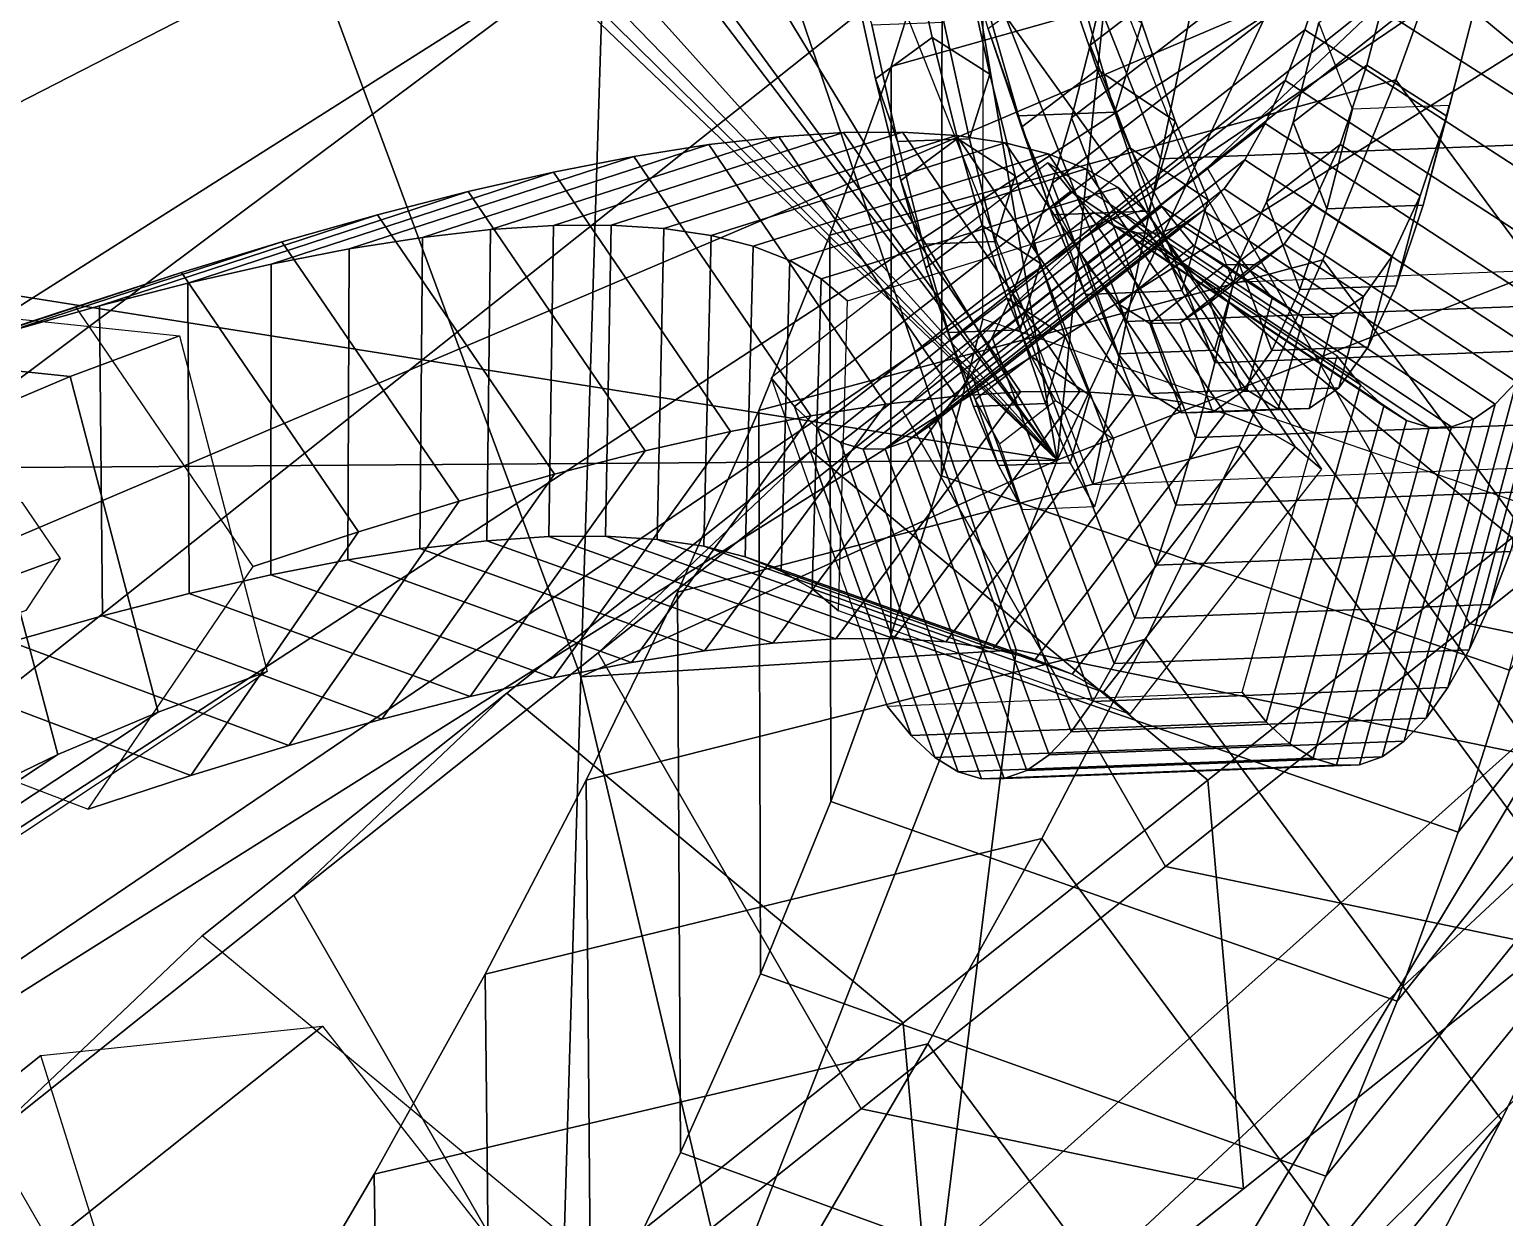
# Model space of a CAD drawing. Header units: metres. Extents: x -366 to 149, y -229 to 234.
# Drawn here: x -107.73 to -101.76, y -56.48 to -51.67 of the extents above; entities that cross this region are included whole.
import ezdxf

# ---------------------------------------------------------------- set-up
doc = ezdxf.new("R2010")
doc.units = ezdxf.units.M

msp = doc.modelspace()

# ---------------------------------------------------------------- linework, layer by layer
at = {"layer": 'coral-li_Intrnd', "color": 3}
for points in [[(-103.9576, -49.1568, 564.6007), (-104.0943, -49.8161, 566.7599), (-103.1521, -52.1915, 566.0944), (-103.0154, -51.5322, 563.9351)], [(-104.0943, -49.8161, 566.7599), (-104.231, -50.4753, 568.9192), (-103.2888, -52.8507, 568.2536), (-103.1521, -52.1915, 566.0944)], [(-100.8687, -50.4283, 428.196), (-102.1008, -51.41, 429.2112), (-102.963, -52.2277, 427.3738), (-101.7309, -51.246, 426.3587)], [(-99.2638, -51.7622, 428.854), (-100.496, -52.7439, 429.8691), (-102.1008, -51.41, 429.2112), (-100.8687, -50.4283, 428.196)], [(-104.231, -50.4753, 568.9192), (-104.3676, -51.1345, 571.0784), (-103.4255, -53.51, 570.4128), (-103.2888, -52.8507, 568.2536)], [(-101.7331, -50.4958, 573.6628), (-101.9452, -51.1701, 575.6642), (-104.2415, -51.818, 575.2019), (-104.0346, -51.1614, 573.2544)], [(-100.2933, -52.4405, 573.1602), (-100.5054, -53.1148, 575.1616), (-101.9452, -51.1701, 575.6642), (-101.7331, -50.4958, 573.6628)], [(-103.8674, -50.5271, 571.2789), (-104.0346, -51.1614, 573.2544), (-104.0385, -53.4753, 572.5111), (-103.8713, -52.8409, 570.5356)], [(-102.2627, -50.5624, 571.3552), (-102.3379, -50.8879, 572.5233), (-103.4359, -51.7321, 572.2175), (-103.3608, -51.4066, 571.0494)], [(-102.3379, -50.8879, 572.5233), (-102.4128, -51.177, 573.6703), (-103.5122, -52.02643, 573.3841), (-103.4359, -51.7321, 572.2175)], [(-101.1449, -51.6435, 572.3895), (-101.2212, -51.9378, 573.5561), (-102.4128, -51.177, 573.6703), (-102.3379, -50.8879, 572.5233)], [(-101.9452, -51.1701, 575.6642), (-102.1993, -51.8717, 577.6511), (-104.4893, -52.5011, 577.1354), (-104.2415, -51.818, 575.2019)], [(-104.0346, -51.1614, 573.2544), (-104.2415, -51.818, 575.2019), (-104.2423, -54.121, 574.4256), (-104.0385, -53.4753, 572.5111)], [(-102.4128, -51.177, 573.6703), (-102.4894, -51.4378, 574.8239), (-103.59, -52.2919, 574.5574), (-103.5122, -52.02643, 573.3841)], [(-101.2212, -51.9378, 573.5561), (-101.299, -52.2034, 574.7295), (-102.4894, -51.4378, 574.8239), (-102.4128, -51.177, 573.6703)], [(-100.5054, -53.1148, 575.1616), (-100.7594, -53.8164, 577.1485), (-102.1993, -51.8717, 577.6511), (-101.9452, -51.1701, 575.6642)], [(-101.7309, -51.246, 426.3587), (-102.963, -52.2277, 427.3738), (-101.8991, -54.07463, 426.8792), (-100.667, -53.09299, 425.8641)], [(-102.1008, -51.41, 429.2112), (-103.333, -52.3916, 430.2263), (-104.1952, -53.2093, 428.3889), (-102.963, -52.2277, 427.3738)], [(-102.4894, -51.4378, 574.8239), (-102.5675, -51.6702, 575.9834), (-103.6694, -52.5286, 575.7369), (-103.59, -52.2919, 574.5574)], [(-103.3608, -51.4066, 571.0494), (-103.4359, -51.7321, 572.2175), (-102.9319, -53.01734, 571.8917), (-102.8568, -52.6918, 570.7236)], [(-100.496, -52.7439, 429.8691), (-101.7282, -53.7255, 430.8842), (-103.333, -52.3916, 430.2263), (-102.1008, -51.41, 429.2112)], [(-103.0154, -51.5322, 563.9351), (-103.1521, -52.1915, 566.0944), (-100.4763, -52.08809, 566.2953), (-100.3396, -51.4288, 564.1361)], [(-101.299, -52.2034, 574.7295), (-101.3784, -52.44, 575.9089), (-102.5675, -51.6702, 575.9834), (-102.4894, -51.4378, 574.8239)], [(-102.5675, -51.6702, 575.9834), (-102.6471, -51.874, 577.1483), (-103.7504, -52.7362, 576.9218), (-103.6694, -52.5286, 575.7369)], [(-101.3784, -52.44, 575.9089), (-101.4594, -52.6476, 577.0938), (-102.6471, -51.874, 577.1483), (-102.5675, -51.6702, 575.9834)], [(-103.4359, -51.7321, 572.2175), (-103.5122, -52.02643, 573.3841), (-103.0102, -53.3201, 573.0903), (-102.9319, -53.01734, 571.8917)], [(-102.1993, -51.8717, 577.6511), (-102.4951, -52.6002, 579.6226), (-104.7778, -53.2105, 579.0538), (-104.4893, -52.5011, 577.1354)], [(-104.2415, -51.818, 575.2019), (-104.4893, -52.5011, 577.1354), (-104.4863, -54.7928, 576.3263), (-104.2423, -54.121, 574.4256)], [(-102.6471, -51.874, 577.1483), (-102.7281, -52.04918, 578.3176), (-103.8328, -52.9146, 578.1111), (-103.7504, -52.7362, 576.9218)], [(-101.4594, -52.6476, 577.0938), (-101.5418, -52.826, 578.2832), (-102.7281, -52.04918, 578.3176), (-102.6471, -51.874, 577.1483)], [(-100.7594, -53.8164, 577.1485), (-101.0553, -54.545, 579.1199), (-102.4951, -52.6002, 579.6226), (-102.1993, -51.8717, 577.6511)], [(-102.7281, -52.04918, 578.3176), (-102.8106, -52.1955, 579.4908), (-103.9167, -53.06371, 579.3045), (-103.8328, -52.9146, 578.1111)], [(-103.5122, -52.02643, 573.3841), (-103.59, -52.2919, 574.5574), (-103.0902, -53.5934, 574.296), (-103.0102, -53.3201, 573.0903)], [(-101.5418, -52.826, 578.2832), (-101.6257, -52.9751, 579.4766), (-102.8106, -52.1955, 579.4908), (-102.7281, -52.04918, 578.3176)], [(-104.6965, -52.1021, 598.8137), (-104.9792, -52.1344, 599.8766), (-106.1386, -52.5097, 599.5564), (-105.8631, -52.4779, 598.5221)], [(-104.4351, -52.08517, 597.745), (-104.6965, -52.1021, 598.8137), (-105.8631, -52.4779, 598.5221), (-105.6084, -52.4613, 597.4821)], [(-104.1952, -52.08371, 596.6711), (-104.4351, -52.08517, 597.745), (-105.6084, -52.4613, 597.4821), (-105.3747, -52.4596, 596.437)], [(-103.977, -52.09771, 595.5927), (-104.1952, -52.08371, 596.6711), (-105.3747, -52.4596, 596.437), (-105.1621, -52.4731, 595.3876)], [(-103.7806, -52.1271, 594.5104), (-103.977, -52.09771, 595.5927), (-105.1621, -52.4731, 595.3876), (-104.9707, -52.5015, 594.3344)], [(-103.9799, -53.1522, 598.9723), (-104.2626, -53.1846, 600.0352), (-104.9792, -52.1344, 599.8766), (-104.6965, -52.1021, 598.8137)], [(-103.7185, -53.1353, 597.9036), (-103.9799, -53.1522, 598.9723), (-104.6965, -52.1021, 598.8137), (-104.4351, -52.08517, 597.745)], [(-103.4786, -53.1338, 596.8297), (-103.7185, -53.1353, 597.9036), (-104.4351, -52.08517, 597.745), (-104.1952, -52.08371, 596.6711)], [(-103.2604, -53.1478, 595.7513), (-103.4786, -53.1338, 596.8297), (-104.1952, -52.08371, 596.6711), (-103.977, -52.09771, 595.5927)], [(-103.064, -53.1773, 594.6691), (-103.2604, -53.1478, 595.7513), (-103.977, -52.09771, 595.5927), (-103.7806, -52.1271, 594.5104)], [(-103.1521, -52.1915, 566.0944), (-103.2888, -52.8507, 568.2536), (-100.613, -52.7473, 568.4546), (-100.4763, -52.08809, 566.2953)], [(-104.9792, -52.1344, 599.8766), (-105.2832, -52.1823, 600.933), (-106.4347, -52.5564, 600.5845), (-106.1386, -52.5097, 599.5564)], [(-104.2626, -53.1846, 600.0352), (-104.5666, -53.2325, 601.0916), (-105.2832, -52.1823, 600.933), (-104.9792, -52.1344, 599.8766)], [(-103.6061, -52.172, 593.425), (-103.7806, -52.1271, 594.5104), (-104.9707, -52.5015, 594.3344), (-104.8006, -52.545, 593.278)], [(-103.4537, -52.2324, 592.3369), (-103.6061, -52.172, 593.425), (-104.8006, -52.545, 593.278), (-104.6519, -52.6035, 592.2191)], [(-102.8895, -53.2222, 593.5836), (-103.064, -53.1773, 594.6691), (-103.7806, -52.1271, 594.5104), (-103.6061, -52.172, 593.425)], [(-102.7371, -53.2825, 592.4955), (-102.8895, -53.2222, 593.5836), (-103.6061, -52.172, 593.425), (-103.4537, -52.2324, 592.3369)], [(-105.2832, -52.1823, 600.933), (-105.6081, -52.2455, 601.9824), (-106.7512, -52.6182, 601.6056), (-106.4347, -52.5564, 600.5845)], [(-104.5666, -53.2325, 601.0916), (-104.8916, -53.2957, 602.1409), (-105.6081, -52.2455, 601.9824), (-105.2832, -52.1823, 600.933)], [(-103.5145, -52.3225, 588.9302), (-103.6073, -52.2078, 590.1062), (-104.727, -53.07853, 590.1026), (-104.6327, -53.1949, 588.9063)], [(-103.3233, -52.3081, 591.2469), (-103.4537, -52.2324, 592.3369), (-104.6519, -52.6035, 592.2191), (-104.5248, -52.677, 591.1584)], [(-102.963, -52.2277, 427.3738), (-104.1952, -53.2093, 428.3889), (-103.1313, -55.05628, 427.8943), (-101.8991, -54.07463, 426.8792)], [(-102.8106, -52.1955, 579.4908), (-102.8944, -52.3129, 580.6672), (-104.0019, -53.1834, 580.5011), (-103.9167, -53.06371, 579.3045)], [(-102.3417, -53.1064, 589.0784), (-102.436, -52.9899, 590.2746), (-103.6073, -52.2078, 590.1062), (-103.5145, -52.3225, 588.9302)], [(-102.6068, -53.3582, 591.4056), (-102.7371, -53.2825, 592.4955), (-103.4537, -52.2324, 592.3369), (-103.3233, -52.3081, 591.2469)], [(-101.6257, -52.9751, 579.4766), (-101.7109, -53.09486, 580.6732), (-102.8944, -52.3129, 580.6672), (-102.8106, -52.1955, 579.4908)], [(-105.6081, -52.2455, 601.9824), (-105.9539, -52.3241, 603.024), (-107.088, -52.6949, 602.6192), (-106.7512, -52.6182, 601.6056)], [(-104.8916, -53.2957, 602.1409), (-105.2374, -53.3743, 603.1826), (-105.9539, -52.3241, 603.024), (-105.6081, -52.2455, 601.9824)], [(-103.59, -52.2919, 574.5574), (-103.6694, -52.5286, 575.7369), (-103.1718, -53.8369, 575.5078), (-103.0902, -53.5934, 574.296)], [(-105.9539, -52.3241, 603.024), (-106.3203, -52.4181, 604.0573), (-107.4449, -52.7865, 603.6247), (-107.088, -52.6949, 602.6192)], [(-105.2374, -53.3743, 603.1826), (-105.6038, -53.4682, 604.2159), (-106.3203, -52.4181, 604.0573), (-105.9539, -52.3241, 603.024)], [(-103.4227, -52.4083, 587.7517), (-103.5145, -52.3225, 588.9302), (-104.6327, -53.1949, 588.9063), (-104.5393, -53.2819, 587.7075)], [(-103.2171, -52.3972, 590.1768), (-103.3233, -52.3081, 591.2469), (-104.5248, -52.677, 591.1584), (-104.4185, -52.7661, 590.0882)], [(-102.8944, -52.3129, 580.6672), (-102.9795, -52.4014, 581.8459), (-104.0885, -53.2737, 581.7001), (-104.0019, -53.1834, 580.5011)], [(-102.2483, -53.1933, 587.8796), (-102.3417, -53.1064, 589.0784), (-103.5145, -52.3225, 588.9302), (-103.4227, -52.4083, 587.7517)], [(-102.5005, -53.4474, 590.3354), (-102.6068, -53.3582, 591.4056), (-103.3233, -52.3081, 591.2469), (-103.2171, -52.3972, 590.1768)], [(-101.7109, -53.09486, 580.6732), (-101.7974, -53.1851, 581.8722), (-102.9795, -52.4014, 581.8459), (-102.8944, -52.3129, 580.6672)], [(-103.333, -52.3916, 430.2263), (-104.5651, -53.3733, 431.2414), (-105.4273, -54.191, 429.4041), (-104.1952, -53.2093, 428.3889)], [(-101.7282, -53.7255, 430.8842), (-102.9603, -54.7072, 431.8994), (-104.5651, -53.3733, 431.2414), (-103.333, -52.3916, 430.2263)], [(-103.3319, -52.465, 586.5714), (-103.4227, -52.4083, 587.7517), (-104.5393, -53.2819, 587.7075), (-104.4469, -53.3394, 586.5068)], [(-102.9795, -52.4014, 581.8459), (-103.0658, -52.4609, 583.0265), (-104.1763, -53.3344, 582.901), (-104.0885, -53.2737, 581.7001)], [(-102.1559, -53.2508, 586.6789), (-102.2483, -53.1933, 587.8796), (-103.4227, -52.4083, 587.7517), (-103.3319, -52.465, 586.5714)], [(-101.7974, -53.1851, 581.8722), (-101.8853, -53.2458, 583.0731), (-103.0658, -52.4609, 583.0265), (-102.9795, -52.4014, 581.8459)], [(-106.3203, -52.4181, 604.0573), (-106.7071, -52.5272, 605.0815), (-107.8216, -52.893, 604.6214), (-107.4449, -52.7865, 603.6247)], [(-105.6038, -53.4682, 604.2159), (-105.9905, -53.5774, 605.2402), (-106.7071, -52.5272, 605.0815), (-106.3203, -52.4181, 604.0573)], [(-105.6084, -52.4613, 597.4821), (-105.8631, -52.4779, 598.5221), (-105.8781, -53.7376, 598.4983), (-105.6276, -53.721, 597.476)], [(-105.3747, -52.4596, 596.437), (-105.6084, -52.4613, 597.4821), (-105.6276, -53.721, 597.476), (-105.3977, -53.7193, 596.4485)], [(-105.1621, -52.4731, 595.3876), (-105.3747, -52.4596, 596.437), (-105.3977, -53.7193, 596.4485), (-105.1884, -53.7324, 595.4169)], [(-103.2421, -52.4927, 585.39), (-103.3319, -52.465, 586.5714), (-104.4469, -53.3394, 586.5068), (-104.3556, -53.3673, 585.3051)], [(-103.0658, -52.4609, 583.0265), (-103.1534, -52.4913, 584.2081), (-104.2654, -53.3656, 584.1029), (-104.1763, -53.3344, 582.901)], [(-102.0646, -53.2787, 585.4772), (-102.1559, -53.2508, 586.6789), (-103.3319, -52.465, 586.5714), (-103.2421, -52.4927, 585.39)], [(-101.8853, -53.2458, 583.0731), (-101.9743, -53.2771, 584.275), (-103.1534, -52.4913, 584.2081), (-103.0658, -52.4609, 583.0265)], [(-101.7395, -54.2613, 572.4532), (-101.9465, -54.9179, 574.4008), (-100.5054, -53.1148, 575.1616), (-100.2933, -52.4405, 573.1602)], [(-101.7345, -53.7814, 575.6157), (-101.8176, -53.9951, 576.8331), (-101.4594, -52.6476, 577.0938), (-101.3784, -52.44, 575.9089)], [(-106.7071, -52.5272, 605.0815), (-107.1141, -52.6517, 606.0963), (-108.2179, -53.01427, 605.6088), (-107.8216, -52.893, 604.6214)], [(-105.9905, -53.5774, 605.2402), (-106.3975, -53.7018, 606.2549), (-107.1141, -52.6517, 606.0963), (-106.7071, -52.5272, 605.0815)], [(-106.1386, -52.5097, 599.5564), (-106.4347, -52.5564, 600.5845), (-106.4404, -53.815, 600.5256), (-106.1491, -53.7689, 599.5151)], [(-105.8631, -52.4779, 598.5221), (-106.1386, -52.5097, 599.5564), (-106.1491, -53.7689, 599.5151), (-105.8781, -53.7376, 598.4983)], [(-104.9707, -52.5015, 594.3344), (-105.1621, -52.4731, 595.3876), (-105.1884, -53.7324, 595.4169), (-105.0001, -53.7602, 594.3815)], [(-104.8006, -52.545, 593.278), (-104.9707, -52.5015, 594.3344), (-105.0001, -53.7602, 594.3815), (-104.8327, -53.8029, 593.3431)], [(-104.4893, -52.5011, 577.1354), (-104.7778, -53.2105, 579.0538), (-104.7702, -55.4904, 578.2121), (-104.4863, -54.7928, 576.3263)], [(-103.1534, -52.4913, 584.2081), (-103.2421, -52.4927, 585.39), (-104.3556, -53.3673, 585.3051), (-104.2654, -53.3656, 584.1029)], [(-103.6694, -52.5286, 575.7369), (-103.7504, -52.7362, 576.9218), (-103.2549, -54.05068, 576.7252), (-103.1718, -53.8369, 575.5078)], [(-101.9743, -53.2771, 584.275), (-102.0646, -53.2787, 585.4772), (-103.2421, -52.4927, 585.39), (-103.1534, -52.4913, 584.2081)], [(-106.4347, -52.5564, 600.5845), (-106.7512, -52.6182, 601.6056), (-106.7517, -53.8758, 601.5294), (-106.4404, -53.815, 600.5256)], [(-104.6519, -52.6035, 592.2191), (-104.8006, -52.545, 593.278), (-104.8327, -53.8029, 593.3431), (-104.6863, -53.8603, 592.3021)], [(-106.7512, -52.6182, 601.6056), (-107.088, -52.6949, 602.6192), (-107.083, -53.9513, 602.5259), (-106.7517, -53.8758, 601.5294)], [(-102.4951, -52.6002, 579.6226), (-102.8326, -53.3553, 581.5773), (-105.1068, -53.9457, 580.956), (-104.7778, -53.2105, 579.0538)], [(-104.5248, -52.677, 591.1584), (-104.6519, -52.6035, 592.2191), (-104.6863, -53.8603, 592.3021), (-104.5612, -53.9324, 591.2593)], [(-102.8568, -52.6918, 570.7236), (-102.9319, -53.01734, 571.8917), (-101.4946, -52.9617, 571.9997), (-101.4195, -52.6362, 570.8316)], [(-101.0553, -54.545, 579.1199), (-101.3928, -55.3, 581.0747), (-102.8326, -53.3553, 581.5773), (-102.4951, -52.6002, 579.6226)], [(-101.8176, -53.9951, 576.8331), (-101.9023, -54.1788, 578.0552), (-101.5418, -52.826, 578.2832), (-101.4594, -52.6476, 577.0938)], [(-107.1141, -52.6517, 606.0963), (-107.5409, -52.7912, 607.1007), (-108.6335, -53.1502, 606.5862), (-108.2179, -53.01427, 605.6088)], [(-106.3975, -53.7018, 606.2549), (-106.8243, -53.8414, 607.2593), (-107.5409, -52.7912, 607.1007), (-107.1141, -52.6517, 606.0963)], [(-107.088, -52.6949, 602.6192), (-107.4449, -52.7865, 603.6247), (-107.434, -54.04156, 603.5143), (-107.083, -53.9513, 602.5259)], [(-104.4185, -52.7661, 590.0882), (-104.5248, -52.677, 591.1584), (-104.5612, -53.9324, 591.2593), (-104.4549, -54.02154, 590.1891)], [(-103.7504, -52.7362, 576.9218), (-103.8328, -52.9146, 578.1111), (-103.3396, -54.2343, 577.9473), (-103.2549, -54.05068, 576.7252)], [(-103.2888, -52.8507, 568.2536), (-103.4255, -53.51, 570.4128), (-100.7496, -53.4065, 570.6138), (-100.613, -52.7473, 568.4546)], [(-107.1224, -52.9085, 607.2523), (-107.564, -53.07293, 608.3602), (-108.8704, -52.9362, 607.8598), (-108.4288, -52.7718, 606.7518)], [(-107.4449, -52.7865, 603.6247), (-107.8216, -52.893, 604.6214), (-107.8045, -54.1463, 604.4941), (-107.434, -54.04156, 603.5143)], [(-101.9023, -54.1788, 578.0552), (-101.9884, -54.3324, 579.2814), (-101.6257, -52.9751, 579.4766), (-101.5418, -52.826, 578.2832)], [(-103.8713, -52.8409, 570.5356), (-104.0385, -53.4753, 572.5111), (-101.7395, -54.2613, 572.4532), (-101.5724, -53.627, 570.4777)], [(-107.564, -53.07293, 608.3602), (-107.9763, -53.2475, 609.4679), (-109.2945, -53.1155, 608.9979), (-108.8704, -52.9362, 607.8598)], [(-106.7671, -54.2672, 607.1922), (-107.2087, -54.4316, 608.3002), (-107.564, -53.07293, 608.3602), (-107.1224, -52.9085, 607.2523)], [(-103.8328, -52.9146, 578.1111), (-103.9167, -53.06371, 579.3045), (-103.4257, -54.388, 579.1734), (-103.3396, -54.2343, 577.9473)], [(-102.9319, -53.01734, 571.8917), (-103.0102, -53.3201, 573.0903), (-101.5729, -53.2645, 573.1983), (-101.4946, -52.9617, 571.9997)], [(-102.724, -54.4705, 589.1475), (-102.8209, -54.3513, 590.3766), (-102.436, -52.9899, 590.2746), (-102.3417, -53.1064, 589.0784)], [(-101.9884, -54.3324, 579.2814), (-102.076, -54.4558, 580.5109), (-101.7109, -53.09486, 580.6732), (-101.6257, -52.9751, 579.4766)], [(-103.9167, -53.06371, 579.3045), (-104.0019, -53.1834, 580.5011), (-103.5133, -54.5114, 580.4029), (-103.4257, -54.388, 579.1734)], [(-107.2087, -54.4316, 608.3002), (-107.6139, -54.6034, 609.3892), (-107.9763, -53.2475, 609.4679), (-107.564, -53.07293, 608.3602)], [(-104.6327, -53.1949, 588.9063), (-104.727, -53.07853, 590.1026), (-104.2582, -54.4069, 590.2687), (-104.1613, -54.5261, 589.0395)], [(-102.6281, -54.5595, 587.9156), (-102.724, -54.4705, 589.1475), (-102.3417, -53.1064, 589.0784), (-102.2483, -53.1933, 587.8796)], [(-101.9465, -54.9179, 574.4008), (-102.1943, -55.6011, 576.3343), (-100.7594, -53.8164, 577.1485), (-100.5054, -53.1148, 575.1616)], [(-102.076, -54.4558, 580.5109), (-102.1649, -54.549, 581.7429), (-101.7974, -53.1851, 581.8722), (-101.7109, -53.09486, 580.6732)], [(-100.667, -53.09299, 425.8641), (-101.8991, -54.07463, 426.8792), (-100.3514, -54.3984, 428.4446), (-99.1192, -53.4168, 427.4295)], [(-104.9964, -54.1836, 599.8093), (-105.2925, -54.2304, 600.8373), (-104.5666, -53.2325, 601.0916), (-104.2626, -53.1846, 600.0352)], [(-104.7209, -54.1519, 598.7749), (-104.9964, -54.1836, 599.8093), (-104.2626, -53.1846, 600.0352), (-103.9799, -53.1522, 598.9723)], [(-104.4662, -54.1352, 597.7349), (-104.7209, -54.1519, 598.7749), (-103.9799, -53.1522, 598.9723), (-103.7185, -53.1353, 597.9036)], [(-104.2325, -54.1336, 596.6899), (-104.4662, -54.1352, 597.7349), (-103.7185, -53.1353, 597.9036), (-103.4786, -53.1338, 596.8297)], [(-104.0199, -54.147, 595.6404), (-104.2325, -54.1336, 596.6899), (-103.4786, -53.1338, 596.8297), (-103.2604, -53.1478, 595.7513)], [(-104.0019, -53.1834, 580.5011), (-104.0885, -53.2737, 581.7001), (-103.6022, -54.6045, 581.6349), (-103.5133, -54.5114, 580.4029)], [(-103.8285, -54.1755, 594.5872), (-104.0199, -54.147, 595.6404), (-103.2604, -53.1478, 595.7513), (-103.064, -53.1773, 594.6691)], [(-103.6584, -54.219, 593.5309), (-103.8285, -54.1755, 594.5872), (-103.064, -53.1773, 594.6691), (-102.8895, -53.2222, 593.5836)], [(-102.1649, -54.549, 581.7429), (-102.2551, -54.6118, 582.9767), (-101.8853, -53.2458, 583.0731), (-101.7974, -53.1851, 581.8722)], [(-105.2925, -54.2304, 600.8373), (-105.609, -54.2921, 601.8585), (-104.8916, -53.2957, 602.1409), (-104.5666, -53.2325, 601.0916)], [(-104.1952, -53.2093, 428.3889), (-105.4273, -54.191, 429.4041), (-104.3634, -56.03792, 428.9094), (-103.1313, -55.05628, 427.8943)], [(-104.7778, -53.2105, 579.0538), (-105.1068, -53.9457, 580.956), (-105.094, -56.2134, 580.082), (-104.7702, -55.4904, 578.2121)], [(-104.5393, -53.2819, 587.7075), (-104.6327, -53.1949, 588.9063), (-104.1613, -54.5261, 589.0395), (-104.0654, -54.6151, 587.8077)], [(-103.5097, -54.2775, 592.472), (-103.6584, -54.219, 593.5309), (-102.8895, -53.2222, 593.5836), (-102.7371, -53.2825, 592.4955)], [(-102.5332, -54.6181, 586.6819), (-102.6281, -54.5595, 587.9156), (-102.2483, -53.1933, 587.8796), (-102.1559, -53.2508, 586.6789)], [(-102.2551, -54.6118, 582.9767), (-102.3466, -54.6443, 584.2117), (-101.9743, -53.2771, 584.275), (-101.8853, -53.2458, 583.0731)], [(-107.6139, -54.6034, 609.3892), (-107.9935, -54.7862, 610.4856), (-108.3627, -53.4334, 610.5831), (-107.9763, -53.2475, 609.4679)], [(-105.609, -54.2921, 601.8585), (-105.9458, -54.3688, 602.8721), (-105.2374, -53.3743, 603.1826), (-104.8916, -53.2957, 602.1409)], [(-104.4469, -53.3394, 586.5068), (-104.5393, -53.2819, 587.7075), (-104.0654, -54.6151, 587.8077), (-103.9705, -54.6737, 586.5739)], [(-104.0885, -53.2737, 581.7001), (-104.1763, -53.3344, 582.901), (-103.6925, -54.6674, 582.8688), (-103.6022, -54.6045, 581.6349)], [(-103.3826, -54.351, 591.4113), (-103.5097, -54.2775, 592.472), (-102.7371, -53.2825, 592.4955), (-102.6068, -53.3582, 591.4056)], [(-103.0102, -53.3201, 573.0903), (-103.0902, -53.5934, 574.296), (-101.6529, -53.5378, 574.4039), (-101.5729, -53.2645, 573.1983)], [(-102.4393, -54.6464, 585.447), (-102.5332, -54.6181, 586.6819), (-102.1559, -53.2508, 586.6789), (-102.0646, -53.2787, 585.4772)], [(-102.3466, -54.6443, 584.2117), (-102.4393, -54.6464, 585.447), (-102.0646, -53.2787, 585.4772), (-101.9743, -53.2771, 584.275)], [(-102.8326, -53.3553, 581.5773), (-103.2115, -54.1364, 583.5142), (-105.4761, -54.7062, 582.8408), (-105.1068, -53.9457, 580.956)], [(-104.3556, -53.3673, 585.3051), (-104.4469, -53.3394, 586.5068), (-103.9705, -54.6737, 586.5739), (-103.8766, -54.702, 585.3391)], [(-104.2654, -53.3656, 584.1029), (-104.3556, -53.3673, 585.3051), (-103.8766, -54.702, 585.3391), (-103.7839, -54.6999, 584.1038)], [(-104.1763, -53.3344, 582.901), (-104.2654, -53.3656, 584.1029), (-103.7839, -54.6999, 584.1038), (-103.6925, -54.6674, 582.8688)], [(-103.2763, -54.4401, 590.3411), (-103.3826, -54.351, 591.4113), (-102.6068, -53.3582, 591.4056), (-102.5005, -53.4474, 590.3354)], [(-101.3928, -55.3, 581.0747), (-101.7716, -56.08117, 583.0115), (-103.2115, -54.1364, 583.5142), (-102.8326, -53.3553, 581.5773)], [(-104.5651, -53.3733, 431.2414), (-105.7973, -54.3549, 432.2565), (-106.6595, -55.1726, 430.4192), (-105.4273, -54.191, 429.4041)], [(-105.9458, -54.3688, 602.8721), (-106.3027, -54.4604, 603.8776), (-105.6038, -53.4682, 604.2159), (-105.2374, -53.3743, 603.1826)], [(-102.9603, -54.7072, 431.8994), (-104.1925, -55.6888, 432.9145), (-105.7973, -54.3549, 432.2565), (-104.5651, -53.3733, 431.2414)], [(-106.3027, -54.4604, 603.8776), (-106.6794, -54.5669, 604.8743), (-105.9905, -53.5774, 605.2402), (-105.6038, -53.4682, 604.2159)], [(-104.0385, -53.4753, 572.5111), (-104.2423, -54.121, 574.4256), (-101.9465, -54.9179, 574.4008), (-101.7395, -54.2613, 572.4532)], [(-103.0902, -53.5934, 574.296), (-103.1718, -53.8369, 575.5078), (-101.7345, -53.7814, 575.6157), (-101.6529, -53.5378, 574.4039)], [(-106.6794, -54.5669, 604.8743), (-107.0757, -54.6882, 605.8616), (-106.3975, -53.7018, 606.2549), (-105.9905, -53.5774, 605.2402)], [(-107.0757, -54.6882, 605.8616), (-107.4913, -54.8242, 606.8391), (-106.8243, -53.8414, 607.2593), (-106.3975, -53.7018, 606.2549)], [(-105.6276, -53.721, 597.476), (-105.8781, -53.7376, 598.4983), (-104.7209, -54.1519, 598.7749), (-104.4662, -54.1352, 597.7349)], [(-105.3977, -53.7193, 596.4485), (-105.6276, -53.721, 597.476), (-104.4662, -54.1352, 597.7349), (-104.2325, -54.1336, 596.6899)], [(-105.1884, -53.7324, 595.4169), (-105.3977, -53.7193, 596.4485), (-104.2325, -54.1336, 596.6899), (-104.0199, -54.147, 595.6404)], [(-106.1491, -53.7689, 599.5151), (-106.4404, -53.815, 600.5256), (-105.2925, -54.2304, 600.8373), (-104.9964, -54.1836, 599.8093)], [(-105.8781, -53.7376, 598.4983), (-106.1491, -53.7689, 599.5151), (-104.9964, -54.1836, 599.8093), (-104.7209, -54.1519, 598.7749)], [(-105.0001, -53.7602, 594.3815), (-105.1884, -53.7324, 595.4169), (-104.0199, -54.147, 595.6404), (-103.8285, -54.1755, 594.5872)], [(-104.8327, -53.8029, 593.3431), (-105.0001, -53.7602, 594.3815), (-103.8285, -54.1755, 594.5872), (-103.6584, -54.219, 593.5309)], [(-103.1718, -53.8369, 575.5078), (-103.2549, -54.05068, 576.7252), (-101.8176, -53.9951, 576.8331), (-101.7345, -53.7814, 575.6157)], [(-101.5836, -55.3801, 429.4597), (-102.8157, -56.3617, 430.4749), (-102.9603, -54.7072, 431.8994), (-101.7282, -53.7255, 430.8842)], [(-106.4404, -53.815, 600.5256), (-106.7517, -53.8758, 601.5294), (-105.609, -54.2921, 601.8585), (-105.2925, -54.2304, 600.8373)], [(-104.6863, -53.8603, 592.3021), (-104.8327, -53.8029, 593.3431), (-103.6584, -54.219, 593.5309), (-103.5097, -54.2775, 592.472)], [(-102.1943, -55.6011, 576.3343), (-102.4827, -56.3104, 578.2527), (-101.0553, -54.545, 579.1199), (-100.7594, -53.8164, 577.1485)], [(-106.7517, -53.8758, 601.5294), (-107.083, -53.9513, 602.5259), (-105.9458, -54.3688, 602.8721), (-105.609, -54.2921, 601.8585)], [(-104.5612, -53.9324, 591.2593), (-104.6863, -53.8603, 592.3021), (-103.5097, -54.2775, 592.472), (-103.3826, -54.351, 591.4113)], [(-107.083, -53.9513, 602.5259), (-107.434, -54.04156, 603.5143), (-106.3027, -54.4604, 603.8776), (-105.9458, -54.3688, 602.8721)], [(-105.1068, -53.9457, 580.956), (-105.4761, -54.7062, 582.8408), (-105.4573, -56.9612, 581.9346), (-105.094, -56.2134, 580.082)], [(-104.4549, -54.02154, 590.1891), (-104.5612, -53.9324, 591.2593), (-103.3826, -54.351, 591.4113), (-103.2763, -54.4401, 590.3411)], [(-103.2549, -54.05068, 576.7252), (-103.3396, -54.2343, 577.9473), (-101.9023, -54.1788, 578.0552), (-101.8176, -53.9951, 576.8331)], [(-107.434, -54.04156, 603.5143), (-107.8045, -54.1463, 604.4941), (-106.6794, -54.5669, 604.8743), (-106.3027, -54.4604, 603.8776)], [(-101.8991, -54.07463, 426.8792), (-103.1313, -55.05628, 427.8943), (-101.5836, -55.3801, 429.4597), (-100.3514, -54.3984, 428.4446)], [(-103.2115, -54.1364, 583.5142), (-103.6316, -54.943, 585.4319), (-105.8854, -55.4916, 584.7068), (-105.4761, -54.7062, 582.8408)], [(-104.2423, -54.121, 574.4256), (-104.4863, -54.7928, 576.3263), (-102.1943, -55.6011, 576.3343), (-101.9465, -54.9179, 574.4008)], [(-101.7716, -56.08117, 583.0115), (-102.1917, -56.8878, 584.9293), (-103.6316, -54.943, 585.4319), (-103.2115, -54.1364, 583.5142)], [(-107.8045, -54.1463, 604.4941), (-108.1943, -54.2657, 605.4647), (-107.0757, -54.6882, 605.8616), (-106.6794, -54.5669, 604.8743)], [(-105.4273, -54.191, 429.4041), (-106.6595, -55.1726, 430.4192), (-105.5956, -57.01957, 429.9245), (-104.3634, -56.03792, 428.9094)], [(-103.3396, -54.2343, 577.9473), (-103.4257, -54.388, 579.1734), (-101.9884, -54.3324, 579.2814), (-101.9023, -54.1788, 578.0552)], [(-108.1943, -54.2657, 605.4647), (-108.6031, -54.3995, 606.4255), (-107.4913, -54.8242, 606.8391), (-107.0757, -54.6882, 605.8616)], [(-107.8507, -54.9829, 606.6541), (-108.2923, -55.1474, 607.7621), (-107.2087, -54.4316, 608.3002), (-106.7671, -54.2672, 607.1922)], [(-105.7973, -54.3549, 432.2565), (-107.0294, -55.3365, 433.2716), (-107.8916, -56.1542, 431.4343), (-106.6595, -55.1726, 430.4192)], [(-104.1925, -55.6888, 432.9145), (-105.4246, -56.6705, 433.9296), (-107.0294, -55.3365, 433.2716), (-105.7973, -54.3549, 432.2565)], [(-104.1613, -54.5261, 589.0395), (-104.2582, -54.4069, 590.2687), (-102.8209, -54.3513, 590.3766), (-102.724, -54.4705, 589.1475)], [(-103.4257, -54.388, 579.1734), (-103.5133, -54.5114, 580.4029), (-102.076, -54.4558, 580.5109), (-101.9884, -54.3324, 579.2814)], [(-108.2923, -55.1474, 607.7621), (-108.7046, -55.322, 608.8698), (-107.6139, -54.6034, 609.3892), (-107.2087, -54.4316, 608.3002)], [(-104.0654, -54.6151, 587.8077), (-104.1613, -54.5261, 589.0395), (-102.724, -54.4705, 589.1475), (-102.6281, -54.5595, 587.9156)], [(-103.5133, -54.5114, 580.4029), (-103.6022, -54.6045, 581.6349), (-102.1649, -54.549, 581.7429), (-102.076, -54.4558, 580.5109)], [(-103.9705, -54.6737, 586.5739), (-104.0654, -54.6151, 587.8077), (-102.6281, -54.5595, 587.9156), (-102.5332, -54.6181, 586.6819)], [(-103.6022, -54.6045, 581.6349), (-103.6925, -54.6674, 582.8688), (-102.2551, -54.6118, 582.9767), (-102.1649, -54.549, 581.7429)], [(-102.4827, -56.3104, 578.2527), (-102.8117, -57.04565, 580.1548), (-101.3928, -55.3, 581.0747), (-101.0553, -54.545, 579.1199)], [(-108.7046, -55.322, 608.8698), (-109.091, -55.5078, 609.985), (-107.9935, -54.7862, 610.4856), (-107.6139, -54.6034, 609.3892)], [(-103.8766, -54.702, 585.3391), (-103.9705, -54.6737, 586.5739), (-102.5332, -54.6181, 586.6819), (-102.4393, -54.6464, 585.447)], [(-103.6925, -54.6674, 582.8688), (-103.7839, -54.6999, 584.1038), (-102.3466, -54.6443, 584.2117), (-102.2551, -54.6118, 582.9767)], [(-103.7839, -54.6999, 584.1038), (-103.8766, -54.702, 585.3391), (-102.4393, -54.6464, 585.447), (-102.3466, -54.6443, 584.2117)], [(-105.4761, -54.7062, 582.8408), (-105.8854, -55.4916, 584.7068), (-105.8601, -57.7335, 583.769), (-105.4573, -56.9612, 581.9346)], [(-102.8157, -56.3617, 430.4749), (-104.0479, -57.3434, 431.49), (-104.1925, -55.6888, 432.9145), (-102.9603, -54.7072, 431.8994)], [(-104.4863, -54.7928, 576.3263), (-104.7702, -55.4904, 578.2121), (-102.4827, -56.3104, 578.2527), (-102.1943, -55.6011, 576.3343)], [(-103.6316, -54.943, 585.4319), (-104.0926, -55.7747, 587.3294), (-106.3346, -56.3013, 586.5533), (-105.8854, -55.4916, 584.7068)], [(-102.1917, -56.8878, 584.9293), (-102.6527, -57.7195, 586.8268), (-104.0926, -55.7747, 587.3294), (-103.6316, -54.943, 585.4319)], [(-103.1313, -55.05628, 427.8943), (-104.3634, -56.03792, 428.9094), (-102.8157, -56.3617, 430.4749), (-101.5836, -55.3801, 429.4597)], [(-106.6595, -55.1726, 430.4192), (-107.8916, -56.1542, 431.4343), (-106.8277, -58.00121, 430.9396), (-105.5956, -57.01957, 429.9245)], [(-102.8117, -57.04565, 580.1548), (-103.181, -57.8061, 582.0396), (-101.7716, -56.08117, 583.0115), (-101.3928, -55.3, 581.0747)], [(-105.8854, -55.4916, 584.7068), (-106.3346, -56.3013, 586.5533), (-106.302, -58.5298, 585.584), (-105.8601, -57.7335, 583.769)], [(-104.7702, -55.4904, 578.2121), (-105.094, -56.2134, 580.082), (-102.8117, -57.04565, 580.1548), (-102.4827, -56.3104, 578.2527)], [(-104.0479, -57.3434, 431.49), (-105.28, -58.325, 432.5051), (-105.4246, -56.6705, 433.9296), (-104.1925, -55.6888, 432.9145)], [(-106.5434, -55.7032, 433.5676), (-107.6608, -56.5926, 434.439), (-108.8001, -56.7114, 432.8568), (-107.6827, -55.822, 431.9854)], [(-105.3182, -57.2663, 433.5432), (-106.4355, -58.1558, 434.4146), (-107.6608, -56.5926, 434.439), (-106.5434, -55.7032, 433.5676)], [(-104.0926, -55.7747, 587.3294), (-104.5942, -56.631, 589.2056), (-106.8234, -57.135, 588.3789), (-106.3346, -56.3013, 586.5533)], [(-102.6527, -57.7195, 586.8268), (-103.1544, -58.5758, 588.703), (-104.5942, -56.631, 589.2056), (-104.0926, -55.7747, 587.3294)], [(-107.6827, -55.822, 431.9854), (-108.8001, -56.7114, 432.8568), (-108.3, -58.3155, 431.8607), (-107.1827, -57.4261, 430.9894)], [(-104.3634, -56.03792, 428.9094), (-105.5956, -57.01957, 429.9245), (-104.0479, -57.3434, 431.49), (-102.8157, -56.3617, 430.4749)], [(-103.181, -57.8061, 582.0396), (-103.5904, -58.5915, 583.9057), (-102.1917, -56.8878, 584.9293), (-101.7716, -56.08117, 583.0115)], [(-105.094, -56.2134, 580.082), (-105.4573, -56.9612, 581.9346), (-103.181, -57.8061, 582.0396), (-102.8117, -57.04565, 580.1548)], [(-106.3346, -56.3013, 586.5533), (-106.8234, -57.135, 588.3789), (-106.7829, -59.3496, 587.3786), (-106.302, -58.5298, 585.584)]]:
    msp.add_3dface(points, dxfattribs=at)
at = {"layer": 'coral-li_Mrstm', "color": 3}
for points in [[(-106.3637, -38.1753, 522.3395), (-135.8958, -59.1581, 541.7469), (-134.5318, -58.2025, 546.0388)], [(-106.3637, -38.1753, 522.3395), (-134.5318, -58.2025, 546.0388), (-135.8958, -59.1581, 541.7469)], [(-134.5318, -58.2025, 546.0388), (-130.9982, -57.8335, 548.8116), (-106.3637, -38.1753, 522.3395)], [(-134.5318, -58.2025, 546.0388), (-106.3637, -38.1753, 522.3395), (-130.9982, -57.8335, 548.8116)], [(-106.3637, -38.1753, 522.3395), (-123.7424, -57.791, 553.9982), (-125.8329, -54.1286, 555.8452)], [(-106.3637, -38.1753, 522.3395), (-125.8329, -54.1286, 555.8452), (-123.7424, -57.791, 553.9982)], [(-125.8329, -54.1286, 555.8452), (-125.4125, -49.7751, 556.9324), (-106.3637, -38.1753, 522.3395)], [(-125.8329, -54.1286, 555.8452), (-106.3637, -38.1753, 522.3395), (-125.4125, -49.7751, 556.9324)], [(-86.774, -41.1978, 416.1707), (-122.3702, -54.4127, 431.8981), (-121.2008, -58.8493, 432.2769)], [(-86.774, -41.1978, 416.1707), (-121.2008, -58.8493, 432.2769), (-122.3702, -54.4127, 431.8981)], [(-121.2008, -58.8493, 432.2769), (-119.1569, -62.33, 430.2724), (-86.774, -41.1978, 416.1707)], [(-121.2008, -58.8493, 432.2769), (-86.774, -41.1978, 416.1707), (-119.1569, -62.33, 430.2724)], [(-116.9625, -53.6803, 442.4201), (-118.8349, -54.3539, 438.3764), (-86.774, -41.1978, 416.1707)], [(-116.9625, -53.6803, 442.4201), (-86.774, -41.1978, 416.1707), (-118.8349, -54.3539, 438.3764)], [(-86.774, -41.1978, 416.1707), (-114.4417, -50.8179, 444.9982), (-116.9625, -53.6803, 442.4201)], [(-86.774, -41.1978, 416.1707), (-116.9625, -53.6803, 442.4201), (-114.4417, -50.8179, 444.9982)], [(-86.774, -41.1978, 416.1707), (-116.4929, -67.7962, 426.0897), (-114.827, -68.9827, 430.2142)], [(-86.774, -41.1978, 416.1707), (-114.827, -68.9827, 430.2142), (-116.4929, -67.7962, 426.0897)], [(-114.827, -68.9827, 430.2142), (-111.1251, -70.05676, 432.5495), (-86.774, -41.1978, 416.1707)], [(-114.827, -68.9827, 430.2142), (-86.774, -41.1978, 416.1707), (-111.1251, -70.05676, 432.5495)], [(-107.7963, -60.7831, 446.6776), (-110.4329, -57.2386, 445.7853), (-86.774, -41.1978, 416.1707)], [(-107.7963, -60.7831, 446.6776), (-86.774, -41.1978, 416.1707), (-110.4329, -57.2386, 445.7853)], [(-86.774, -41.1978, 416.1707), (-103.4673, -62.2264, 447.2867), (-107.7963, -60.7831, 446.6776)], [(-86.774, -41.1978, 416.1707), (-107.7963, -60.7831, 446.6776), (-103.4673, -62.2264, 447.2867)], [(-86.774, -41.1978, 416.1707), (-104.8772, -72.5976, 435.5459), (-106.59, -70.1709, 439.0633)], [(-86.774, -41.1978, 416.1707), (-106.59, -70.1709, 439.0633), (-104.8772, -72.5976, 435.5459)], [(-106.59, -70.1709, 439.0633), (-105.7643, -66.9281, 442.0821), (-86.774, -41.1978, 416.1707)], [(-106.59, -70.1709, 439.0633), (-86.774, -41.1978, 416.1707), (-105.7643, -66.9281, 442.0821)], [(-105.0827, -44.6168, 631.1719), (-102.3275, -41.4245, 629.5815), (-103.5697, -53.4119, 590.2263)], [(-105.0827, -44.6168, 631.1719), (-103.5697, -53.4119, 590.2263), (-102.3275, -41.4245, 629.5815)], [(-98.5107, -42.6983, 415.8049), (-116.4359, -53.6521, 424.7175), (-98.3393, -46.8092, 413.7395)], [(-98.5107, -42.6983, 415.8049), (-98.3393, -46.8092, 413.7395), (-116.4359, -53.6521, 424.7175)], [(-110.8132, -46.2819, 630.8819), (-113.0226, -42.9012, 628.8817), (-103.5697, -53.4119, 590.2263)], [(-110.8132, -46.2819, 630.8819), (-103.5697, -53.4119, 590.2263), (-113.0226, -42.9012, 628.8817)], [(-95.6418, -43.9964, 422.3211), (-112.9472, -50.577, 435.6499), (-109.7345, -54.5528, 435.9147)], [(-95.6418, -43.9964, 422.3211), (-109.7345, -54.5528, 435.9147), (-112.9472, -50.577, 435.6499)], [(-95.6418, -43.9964, 422.3211), (-109.7345, -54.5528, 435.9147), (-92.5634, -47.2513, 422.8116)], [(-95.6418, -43.9964, 422.3211), (-92.5634, -47.2513, 422.8116), (-109.7345, -54.5528, 435.9147)], [(-103.5697, -53.4119, 590.2263), (-106.2017, -49.07965, 631.0107), (-105.0827, -44.6168, 631.1719)], [(-103.5697, -53.4119, 590.2263), (-105.0827, -44.6168, 631.1719), (-106.2017, -49.07965, 631.0107)], [(-103.5697, -53.4119, 590.2263), (-106.9473, -48.7813, 630.923), (-110.8132, -46.2819, 630.8819)], [(-103.5697, -53.4119, 590.2263), (-110.8132, -46.2819, 630.8819), (-106.9473, -48.7813, 630.923)], [(-116.4359, -53.6521, 424.7175), (-116.2111, -58.1389, 422.2646), (-98.3393, -46.8092, 413.7395)], [(-116.4359, -53.6521, 424.7175), (-98.3393, -46.8092, 413.7395), (-116.2111, -58.1389, 422.2646)], [(-98.3393, -46.8092, 413.7395), (-116.2111, -58.1389, 422.2646), (-115.4741, -60.4185, 417.7415)], [(-98.3393, -46.8092, 413.7395), (-115.4741, -60.4185, 417.7415), (-116.2111, -58.1389, 422.2646)], [(-98.3393, -46.8092, 413.7395), (-115.4741, -60.4185, 417.7415), (-97.3434, -49.00909, 409.9342)], [(-98.3393, -46.8092, 413.7395), (-97.3434, -49.00909, 409.9342), (-115.4741, -60.4185, 417.7415)], [(-103.5697, -53.4119, 590.2263), (-107.4702, -49.3968, 630.9416), (-111.0685, -52.2249, 631.4397)], [(-103.5697, -53.4119, 590.2263), (-111.0685, -52.2249, 631.4397), (-107.4702, -49.3968, 630.9416)], [(-107.4702, -49.3968, 630.9416), (-109.6162, -51.00186, 653.6033), (-111.0685, -52.2249, 631.4397)], [(-107.4702, -49.3968, 630.9416), (-111.0685, -52.2249, 631.4397), (-109.6162, -51.00186, 653.6033)], [(-107.0527, -50.08117, 631.041), (-105.3457, -49.4329, 653.7875), (-105.4982, -54.2882, 632.0796)], [(-107.0527, -50.08117, 631.041), (-105.4982, -54.2882, 632.0796), (-105.3457, -49.4329, 653.7875)], [(-105.3457, -49.4329, 653.7875), (-103.7358, -54.1797, 654.8243), (-105.4982, -54.2882, 632.0796)], [(-105.3457, -49.4329, 653.7875), (-105.4982, -54.2882, 632.0796), (-103.7358, -54.1797, 654.8243)], [(-105.3457, -49.4329, 653.7875), (-101.6251, -54.6119, 687.3289), (-103.7358, -54.1797, 654.8243)], [(-105.3457, -49.4329, 653.7875), (-103.7358, -54.1797, 654.8243), (-101.6251, -54.6119, 687.3289)], [(-103.5697, -53.4119, 590.2263), (-106.2569, -49.8821, 631.0845), (-101.743, -49.5152, 631.9116)], [(-103.5697, -53.4119, 590.2263), (-101.743, -49.5152, 631.9116), (-106.2569, -49.8821, 631.0845)], [(-101.743, -49.5152, 631.9116), (-97.6455, -51.08996, 630.8906), (-103.5697, -53.4119, 590.2263)], [(-101.743, -49.5152, 631.9116), (-103.5697, -53.4119, 590.2263), (-97.6455, -51.08996, 630.8906)], [(-103.5697, -53.4119, 590.2263), (-107.0527, -50.08117, 631.041), (-105.4982, -54.2882, 632.0796)], [(-103.5697, -53.4119, 590.2263), (-105.4982, -54.2882, 632.0796), (-107.0527, -50.08117, 631.041)], [(-111.0685, -52.2249, 631.4397), (-115.0503, -53.493, 629.7518), (-103.5697, -53.4119, 590.2263)], [(-111.0685, -52.2249, 631.4397), (-103.5697, -53.4119, 590.2263), (-115.0503, -53.493, 629.7518)], [(-105.4982, -54.2882, 632.0796), (-105.6273, -58.6612, 630.9974), (-103.5697, -53.4119, 590.2263)], [(-105.4982, -54.2882, 632.0796), (-103.5697, -53.4119, 590.2263), (-105.6273, -58.6612, 630.9974)], [(-105.4982, -54.2882, 632.0796), (-103.7358, -54.1797, 654.8243), (-104.349, -59.1478, 653.7566)], [(-105.4982, -54.2882, 632.0796), (-104.349, -59.1478, 653.7566), (-103.7358, -54.1797, 654.8243)], [(-103.7358, -54.1797, 654.8243), (-101.6251, -54.6119, 687.3289), (-104.349, -59.1478, 653.7566)], [(-103.7358, -54.1797, 654.8243), (-104.349, -59.1478, 653.7566), (-101.6251, -54.6119, 687.3289)], [(-105.4982, -54.2882, 632.0796), (-104.349, -59.1478, 653.7566), (-105.6273, -58.6612, 630.9974)], [(-105.4982, -54.2882, 632.0796), (-105.6273, -58.6612, 630.9974), (-104.349, -59.1478, 653.7566)]]:
    msp.add_3dface(points, dxfattribs=at)
at = {"layer": 'coral-li_Petiole', "color": 3}
for points in [[(-103.8487, -51.6662, 588.8743), (-103.985, -51.1911, 590.4438), (-103.8636, -51.5376, 590.5592), (-103.7259, -52.01755, 588.9724)], [(-103.3359, -52.00247, 589.0016), (-103.4736, -51.5225, 590.5885), (-103.3633, -51.1671, 590.4905), (-103.2271, -51.6422, 588.921)], [(-104.0752, -51.7005, 596.0764), (-104.1774, -51.2361, 597.1978), (-104.4079, -51.4003, 597.2448), (-104.305, -51.8676, 596.1157)], [(-103.8418, -51.8497, 596.1505), (-103.9446, -51.3824, 597.2795), (-104.1774, -51.2361, 597.1978), (-104.0752, -51.7005, 596.0764)], [(-103.925, -52.1104, 596.2362), (-104.029, -51.6383, 597.3777), (-103.9446, -51.3824, 597.2795), (-103.8418, -51.8497, 596.1505)], [(-104.305, -51.8676, 596.1157), (-104.4079, -51.4003, 597.2448), (-104.3196, -51.6495, 597.356), (-104.2157, -52.1217, 596.2144)], [(-103.4083, -51.8305, 587.2623), (-103.5423, -51.4356, 588.8427), (-103.8487, -51.6662, 588.8743), (-103.7139, -52.06357, 587.2832)], [(-103.0923, -52.03954, 587.3299), (-103.2271, -51.6422, 588.921), (-103.5423, -51.4356, 588.8427), (-103.4083, -51.8305, 587.2623)], [(-102.2119, -51.4096, 571.1141), (-102.3162, -51.8127, 572.7112), (-102.6145, -52.04319, 572.6335), (-102.5102, -51.64, 571.0364)], [(-101.8885, -51.616, 571.0831), (-101.9929, -52.01915, 572.6802), (-102.3162, -51.8127, 572.7112), (-102.2119, -51.4096, 571.1141)], [(-103.7259, -52.01755, 588.9724), (-103.8636, -51.5376, 590.5592), (-103.4736, -51.5225, 590.5885), (-103.3359, -52.00247, 589.0016)], [(-101.984, -51.976, 570.986), (-102.0883, -52.3791, 572.5831), (-101.9929, -52.01915, 572.6802), (-101.8885, -51.616, 571.0831)], [(-104.2157, -52.1217, 596.2144), (-104.3196, -51.6495, 597.356), (-104.029, -51.6383, 597.3777), (-103.925, -52.1104, 596.2362)], [(-103.7139, -52.06357, 587.2832), (-103.8487, -51.6662, 588.8743), (-103.7259, -52.01755, 588.9724), (-103.5896, -52.4187, 587.3638)], [(-103.1996, -52.4037, 587.3931), (-103.3359, -52.00247, 589.0016), (-103.2271, -51.6422, 588.921), (-103.0923, -52.03954, 587.3299)], [(-102.5102, -51.64, 571.0364), (-102.6145, -52.04319, 572.6335), (-102.4783, -52.3942, 572.5539), (-102.374, -51.9911, 570.9567)], [(-103.9736, -52.1091, 594.9335), (-104.0752, -51.7005, 596.0764), (-104.305, -51.8676, 596.1157), (-104.2027, -52.2788, 594.965)], [(-103.7394, -52.2609, 594.9998), (-103.8418, -51.8497, 596.1505), (-104.0752, -51.7005, 596.0764), (-103.9736, -52.1091, 594.9335)], [(-102.3162, -51.8127, 572.7112), (-102.4239, -52.1333, 574.3103), (-102.7229, -52.3662, 574.2434), (-102.6145, -52.04319, 572.6335)], [(-101.9929, -52.01915, 572.6802), (-102.1013, -52.3421, 574.2901), (-102.4239, -52.1333, 574.3103), (-102.3162, -51.8127, 572.7112)], [(-104.2027, -52.2788, 594.965), (-104.305, -51.8676, 596.1157), (-104.2157, -52.1217, 596.2144), (-104.1122, -52.5371, 595.051)], [(-103.8216, -52.5258, 595.0728), (-103.925, -52.1104, 596.2362), (-103.8418, -51.8497, 596.1505), (-103.7394, -52.2609, 594.9998)], [(-103.2761, -52.1472, 585.6644), (-103.4083, -51.8305, 587.2623), (-103.7139, -52.06357, 587.2832), (-103.5807, -52.3821, 585.6743)], [(-102.9591, -52.358, 585.721), (-103.0923, -52.03954, 587.3299), (-103.4083, -51.8305, 587.2623), (-103.2761, -52.1472, 585.6644)], [(-102.374, -51.9911, 570.9567), (-102.4783, -52.3942, 572.5539), (-102.0883, -52.3791, 572.5831), (-101.984, -51.976, 570.986)], [(-103.5896, -52.4187, 587.3638), (-103.7259, -52.01755, 588.9724), (-103.3359, -52.00247, 589.0016), (-103.1996, -52.4037, 587.3931)], [(-103.065, -52.7253, 585.7665), (-103.1996, -52.4037, 587.3931), (-103.0923, -52.03954, 587.3299), (-102.9591, -52.358, 585.721)], [(-102.6145, -52.04319, 572.6335), (-102.7229, -52.3662, 574.2434), (-102.5879, -52.7212, 574.1812), (-102.4783, -52.3942, 572.5539)], [(-102.0883, -52.3791, 572.5831), (-102.1979, -52.7061, 574.2105), (-102.1013, -52.3421, 574.2901), (-101.9929, -52.01915, 572.6802)], [(-104.1122, -52.5371, 595.051), (-104.2157, -52.1217, 596.2144), (-103.925, -52.1104, 596.2362), (-103.8216, -52.5258, 595.0728)], [(-103.8728, -52.461, 593.7718), (-103.9736, -52.1091, 594.9335), (-104.2027, -52.2788, 594.965), (-104.1012, -52.6329, 593.7953)], [(-103.6379, -52.615, 593.8301), (-103.7394, -52.2609, 594.9998), (-103.9736, -52.1091, 594.9335), (-103.8728, -52.461, 593.7718)], [(-103.5807, -52.3821, 585.6743), (-103.7139, -52.06357, 587.2832), (-103.5896, -52.4187, 587.3638), (-103.455, -52.7403, 585.7372)], [(-103.1458, -52.3848, 584.0526), (-103.2761, -52.1472, 585.6644), (-103.5807, -52.3821, 585.6743), (-103.4496, -52.6211, 584.0516)], [(-102.828, -52.5971, 584.0983), (-102.9591, -52.358, 585.721), (-103.2761, -52.1472, 585.6644), (-103.1458, -52.3848, 584.0526)], [(-102.4239, -52.1333, 574.3103), (-102.5357, -52.3749, 575.9229), (-102.8354, -52.6097, 575.8669), (-102.7229, -52.3662, 574.2434)], [(-102.1013, -52.3421, 574.2901), (-102.2138, -52.5857, 575.9136), (-102.5357, -52.3749, 575.9229), (-102.4239, -52.1333, 574.3103)], [(-104.1012, -52.6329, 593.7953), (-104.2027, -52.2788, 594.965), (-104.1122, -52.5371, 595.051), (-104.0096, -52.8947, 593.8684)], [(-103.719, -52.8835, 593.8903), (-103.8216, -52.5258, 595.0728), (-103.7394, -52.2609, 594.9998), (-103.6379, -52.615, 593.8301)], [(-102.1979, -52.7061, 574.2105), (-102.3116, -52.9527, 575.8517), (-102.2138, -52.5857, 575.9136), (-102.1013, -52.3421, 574.2901)], [(-103.455, -52.7403, 585.7372), (-103.5896, -52.4187, 587.3638), (-103.1996, -52.4037, 587.3931), (-103.065, -52.7253, 585.7665)], [(-103.4496, -52.6211, 584.0516), (-103.5807, -52.3821, 585.6743), (-103.455, -52.7403, 585.7372), (-103.3224, -52.9815, 584.0967)], [(-103.0179, -52.5429, 582.4308), (-103.1458, -52.3848, 584.0526), (-103.4496, -52.6211, 584.0516), (-103.3209, -52.78, 582.4189)], [(-102.6993, -52.7559, 582.4655), (-102.828, -52.5971, 584.0983), (-103.1458, -52.3848, 584.0526), (-103.0179, -52.5429, 582.4308)], [(-102.9325, -52.9664, 584.126), (-103.065, -52.7253, 585.7665), (-102.9591, -52.358, 585.721), (-102.828, -52.5971, 584.0983)], [(-102.5357, -52.3749, 575.9229), (-102.6513, -52.5369, 577.5452), (-102.9518, -52.7731, 577.5001), (-102.8354, -52.6097, 575.8669)], [(-102.7229, -52.3662, 574.2434), (-102.8354, -52.6097, 575.8669), (-102.7016, -52.9678, 575.8224), (-102.5879, -52.7212, 574.1812)], [(-102.2138, -52.5857, 575.9136), (-102.3301, -52.7491, 577.5468), (-102.6513, -52.5369, 577.5452), (-102.5357, -52.3749, 575.9229)], [(-102.4783, -52.3942, 572.5539), (-102.5879, -52.7212, 574.1812), (-102.1979, -52.7061, 574.2105), (-102.0883, -52.3791, 572.5831)], [(-103.7729, -52.7553, 592.5941), (-103.8728, -52.461, 593.7718), (-104.1012, -52.6329, 593.7953), (-104.0007, -52.929, 592.6096)], [(-103.5374, -52.9111, 592.6443), (-103.6379, -52.615, 593.8301), (-103.8728, -52.461, 593.7718), (-103.7729, -52.7553, 592.5941)], [(-104.0096, -52.8947, 593.8684), (-104.1122, -52.5371, 595.051), (-103.8216, -52.5258, 595.0728), (-103.719, -52.8835, 593.8903)], [(-102.8927, -52.6211, 580.803), (-103.0179, -52.5429, 582.4308), (-103.3209, -52.78, 582.4189), (-103.1948, -52.8584, 580.78)], [(-102.6513, -52.5369, 577.5452), (-102.7703, -52.6191, 579.1732), (-103.0716, -52.8561, 579.1392), (-102.9518, -52.7731, 577.5001)], [(-102.5732, -52.8343, 580.8267), (-102.6993, -52.7559, 582.4655), (-103.0179, -52.5429, 582.4308), (-102.8927, -52.6211, 580.803)], [(-102.3301, -52.7491, 577.5468), (-102.45, -52.8321, 579.1859), (-102.7703, -52.6191, 579.1732), (-102.6513, -52.5369, 577.5452)], [(-102.3116, -52.9527, 575.8517), (-102.4292, -53.1184, 577.5028), (-102.3301, -52.7491, 577.5468), (-102.2138, -52.5857, 575.9136)], [(-104.0007, -52.929, 592.6096), (-104.1012, -52.6329, 593.7953), (-104.0096, -52.8947, 593.8684), (-103.908, -53.1937, 592.6696)], [(-103.6174, -53.1825, 592.6915), (-103.719, -52.8835, 593.8903), (-103.6379, -52.615, 593.8301), (-103.5374, -52.9111, 592.6443)], [(-103.3209, -52.78, 582.4189), (-103.4496, -52.6211, 584.0516), (-103.3224, -52.9815, 584.0967), (-103.1923, -53.1417, 582.446)], [(-102.7703, -52.6191, 579.1732), (-102.8927, -52.6211, 580.803), (-103.1948, -52.8584, 580.78), (-103.0716, -52.8561, 579.1392)], [(-102.8354, -52.6097, 575.8669), (-102.9518, -52.7731, 577.5001), (-102.8192, -53.1335, 577.4735), (-102.7016, -52.9678, 575.8224)], [(-102.8023, -53.1266, 582.4753), (-102.9325, -52.9664, 584.126), (-102.828, -52.5971, 584.0983), (-102.6993, -52.7559, 582.4655)], [(-102.45, -52.8321, 579.1859), (-102.5732, -52.8343, 580.8267), (-102.8927, -52.6211, 580.803), (-102.7703, -52.6191, 579.1732)], [(-102.5879, -52.7212, 574.1812), (-102.7016, -52.9678, 575.8224), (-102.3116, -52.9527, 575.8517), (-102.1979, -52.7061, 574.2105)], [(-103.6744, -52.9913, 591.4031), (-103.7729, -52.7553, 592.5941), (-104.0007, -52.929, 592.6096), (-103.9015, -53.1664, 591.4106)], [(-103.4382, -53.1485, 591.4454), (-103.5374, -52.9111, 592.6443), (-103.7729, -52.7553, 592.5941), (-103.6744, -52.9913, 591.4031)], [(-103.3224, -52.9815, 584.0967), (-103.455, -52.7403, 585.7372), (-103.065, -52.7253, 585.7665), (-102.9325, -52.9664, 584.126)], [(-102.6749, -53.2054, 580.8185), (-102.8023, -53.1266, 582.4753), (-102.6993, -52.7559, 582.4655), (-102.5732, -52.8343, 580.8267)], [(-102.4292, -53.1184, 577.5028), (-102.5504, -53.2027, 579.1597), (-102.45, -52.8321, 579.1859), (-102.3301, -52.7491, 577.5468)], [(-103.1948, -52.8584, 580.78), (-103.3209, -52.78, 582.4189), (-103.1923, -53.1417, 582.446), (-103.0648, -53.2205, 580.7892)], [(-102.9518, -52.7731, 577.5001), (-103.0716, -52.8561, 579.1392), (-102.9404, -53.2178, 579.1304), (-102.8192, -53.1335, 577.4735)], [(-103.908, -53.1937, 592.6696), (-104.0096, -52.8947, 593.8684), (-103.719, -52.8835, 593.8903), (-103.6174, -53.1825, 592.6915)], [(-103.0716, -52.8561, 579.1392), (-103.1948, -52.8584, 580.78), (-103.0648, -53.2205, 580.7892), (-102.9404, -53.2178, 579.1304)], [(-102.5504, -53.2027, 579.1597), (-102.6749, -53.2054, 580.8185), (-102.5732, -52.8343, 580.8267), (-102.45, -52.8321, 579.1859)], [(-103.9015, -53.1664, 591.4106), (-104.0007, -52.929, 592.6096), (-103.908, -53.1937, 592.6696), (-103.8077, -53.4334, 591.4575)], [(-103.5171, -53.4221, 591.4793), (-103.6174, -53.1825, 592.6915), (-103.5374, -52.9111, 592.6443), (-103.4382, -53.1485, 591.4454)], [(-103.5764, -53.1699, 590.1901), (-103.6744, -52.9913, 591.4031), (-103.9015, -53.1664, 591.4106), (-103.8035, -53.3449, 590.1975)], [(-103.3402, -53.327, 590.2323), (-103.4382, -53.1485, 591.4454), (-103.6744, -52.9913, 591.4031), (-103.5764, -53.1699, 590.1901)], [(-103.1923, -53.1417, 582.446), (-103.3224, -52.9815, 584.0967), (-102.9325, -52.9664, 584.126), (-102.8023, -53.1266, 582.4753)], [(-102.7016, -52.9678, 575.8224), (-102.8192, -53.1335, 577.4735), (-102.4292, -53.1184, 577.5028), (-102.3116, -52.9527, 575.8517)], [(-103.0648, -53.2205, 580.7892), (-103.1923, -53.1417, 582.446), (-102.8023, -53.1266, 582.4753), (-102.6749, -53.2054, 580.8185)], [(-102.8192, -53.1335, 577.4735), (-102.9404, -53.2178, 579.1304), (-102.5504, -53.2027, 579.1597), (-102.4292, -53.1184, 577.5028)], [(-103.8077, -53.4334, 591.4575), (-103.908, -53.1937, 592.6696), (-103.6174, -53.1825, 592.6915), (-103.5171, -53.4221, 591.4793)], [(-103.8035, -53.3449, 590.1975), (-103.9015, -53.1664, 591.4106), (-103.8077, -53.4334, 591.4575), (-103.7097, -53.6119, 590.2444)], [(-103.4191, -53.6007, 590.2662), (-103.5171, -53.4221, 591.4793), (-103.4382, -53.1485, 591.4454), (-103.3402, -53.327, 590.2323)], [(-102.9404, -53.2178, 579.1304), (-103.0648, -53.2205, 580.7892), (-102.6749, -53.2054, 580.8185), (-102.5504, -53.2027, 579.1597)], [(-103.7097, -53.6119, 590.2444), (-103.8077, -53.4334, 591.4575), (-103.5171, -53.4221, 591.4793), (-103.4191, -53.6007, 590.2662)], [(-107.6044, -53.8093, 606.9422), (-108.1002, -53.9898, 607.9869), (-108.2554, -53.7623, 607.9526), (-107.7596, -53.5818, 606.9078)], [(-107.7437, -54.02042, 606.8397), (-108.2395, -54.2008, 607.8844), (-108.1002, -53.9898, 607.9869), (-107.6044, -53.8093, 606.9422)]]:
    msp.add_3dface(points, dxfattribs=at)

doc.saveas('drawing.dxf')
